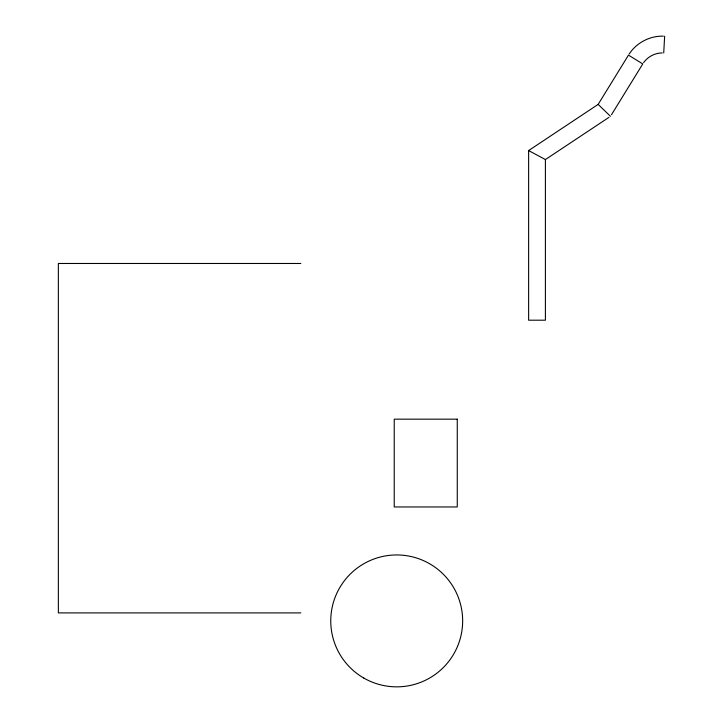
<?xml version="1.0" encoding="UTF-8"?>
<svg xmlns="http://www.w3.org/2000/svg" width="723" height="723" viewBox="0 0 723 723"><rect width="100%" height="100%" fill="white"/><g stroke="black" fill="none" stroke-linecap="round" stroke-linejoin="round"><path stroke-width="1.08" d="M663.723 52.96L664.645 36.204M611.468 114.758L642.765 63.922L628.477 55.129L598.147 104.392L528.63 150.565L528.63 320.199L545.404 320.199L545.404 159.557L608.965 117.343M629.182 54.017C636.52 42.747 649.878 35.752 663.334 36.159M643.606 62.657C647.781 56.692 654.921 52.96 662.196 52.933M300.822 263.479L58.355 263.479L58.355 612.905L300.822 612.905M528.694 150.601L545.341 159.53M598.21 104.446L610.438 116.267M457.261 419.168L394.234 419.168L394.234 506.959L457.261 506.959L457.261 419.168M363.732 678.011A65.947 65.947 0 0 0 462.657 620.903A65.947 65.947 0 0 0 363.732 563.786A65.947 65.947 0 0 0 363.732 678.011"/></g></svg>
